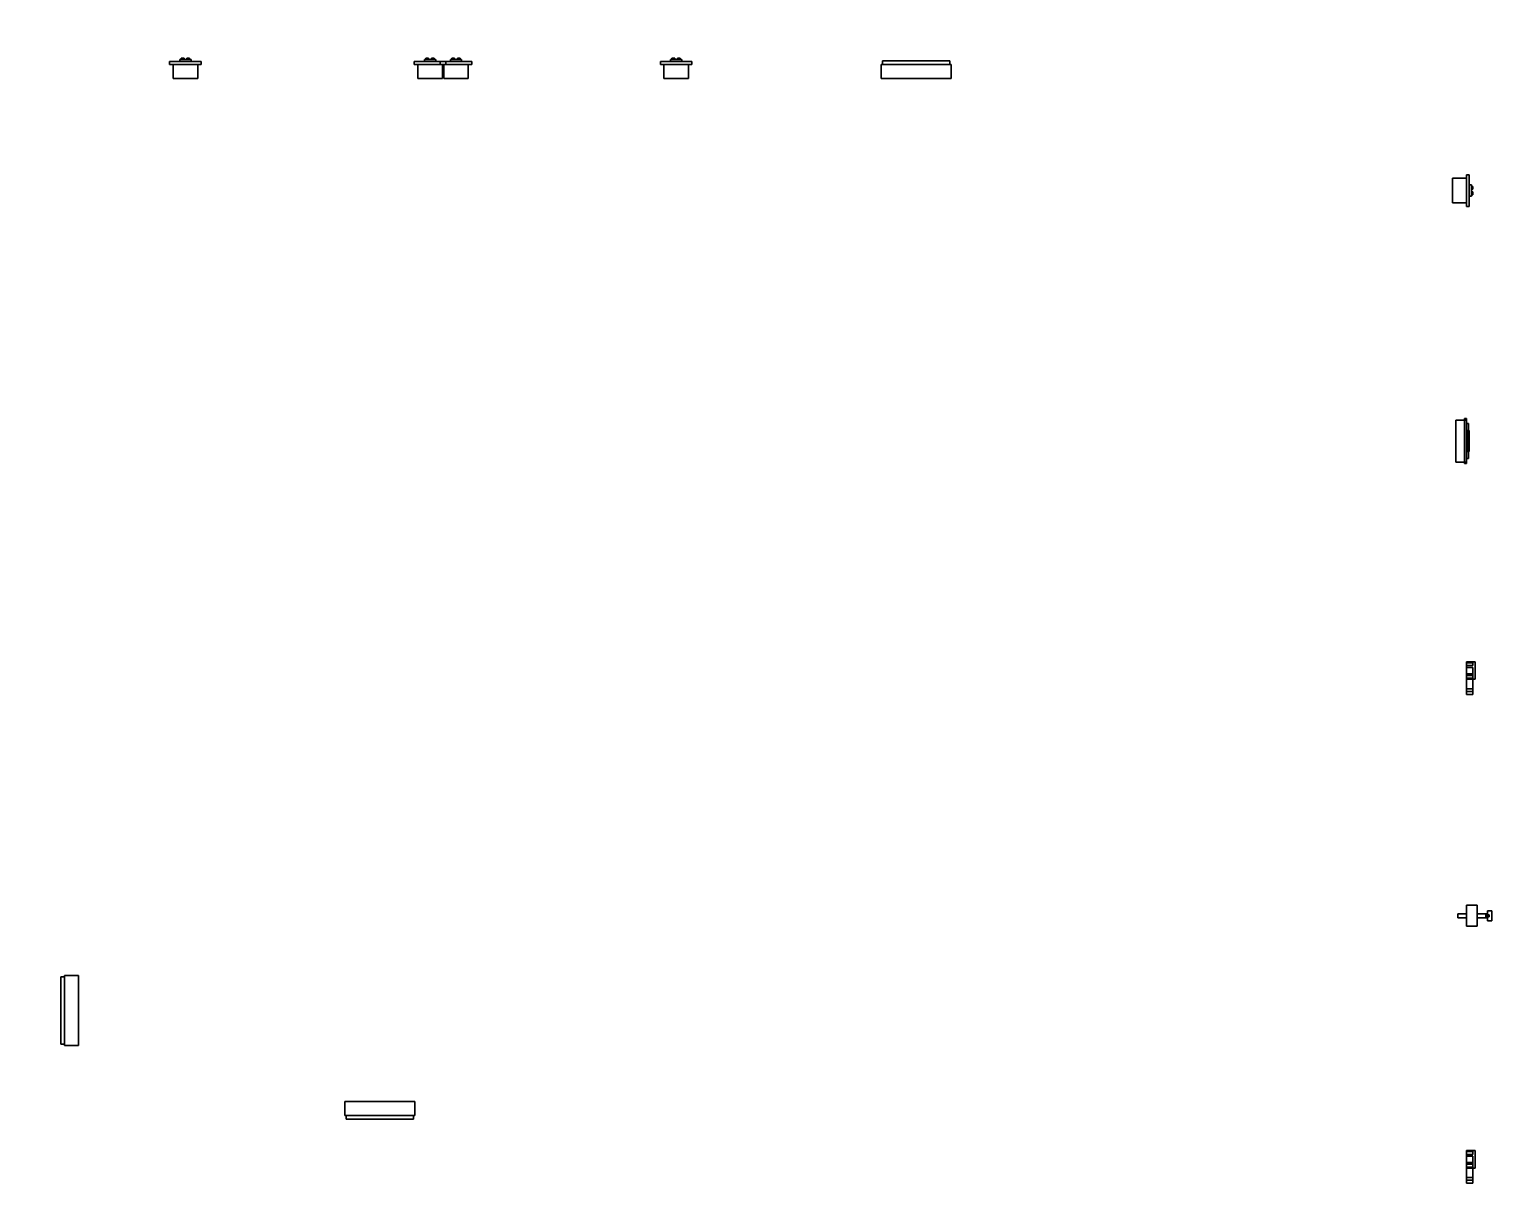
# Model space of a CAD drawing. Header units: millimetres. Extents: x -100 to 4100, y -3200 to 100.
import ezdxf

# ---------------------------------------------------------------- set-up
doc = ezdxf.new("R2010")
doc.units = ezdxf.units.MM
doc.header["$LTSCALE"] = 10
doc.layers.get('0').update_dxf_attribs({"linetype": 'CONTINUOUS', "lineweight": 25})
for name, color, linetype, lineweight in [('SOL-CHALON-SYM', 151, 'CONTINUOUS', 25), ('SOL-CHASHMAL-SYM', 6, 'CONTINUOUS', 25), ('SOL-DELET-SYM', 5, 'CONTINUOUS', 25), ('SOL-GAZ-SYM', 2, 'CONTINUOUS', 25), ('SOL-KIROT-SYM', 7, 'CONTINUOUS', 50), ('SOL-MAYIM-SYM', 4, 'CONTINUOUS', 25), ('SOL-MIVNE-SYM', 9, 'CONTINUOUS', 35), ('SOL-NIKUZ-SYM', 140, 'CONTINUOUS', 25), ('SOL-RITZPA-SYM', 251, 'CONTINUOUS', 13), ('SOL-TEURA-SYM', 30, 'CONTINUOUS', 25)]:
    doc.layers.add(name, color=color, linetype=linetype, lineweight=lineweight)

# ---------------------------------------------------------------- blocks, each defined once
blk = doc.blocks.new('SOCKET')
for points in [[(-45, 0, -8), (45, 0, -8), (45, 8, -8), (-45, 8, -8)], [(-45, 0, 78), (45, 0, 78), (45, 8, 78), (-45, 8, 78)], [(-45, 8, -8), (45, 8, -8), (45, 8, 78), (-45, 8, 78)], [(-45, 0, -8), (-45, 8, -8), (-45, 8, 78), (-45, 0, 78)], [(-45, 0, -8), (45, 0, -8), (45, 0, 78), (-45, 0, 78)], [(-35, -40), (35, -40), (35, 0), (-35, 0)], [(-35, -40, 70), (35, -40, 70), (35, 0, 70), (-35, 0, 70)], [(-35, 0), (35, 0), (35, 0, 70), (-35, 0, 70)], [(-35, -40), (-35, 0), (-35, 0, 70), (-35, -40, 70)], [(-16, 8, 20), (16, 8, 20), (16, 14, 20), (-16, 14, 20)], [(-16, 8, 50), (16, 8, 50), (16, 14, 50), (-16, 14, 50)], [(-16, 14, 20), (16, 14, 20), (16, 14, 50), (-16, 14, 50)], [(-16, 8, 20), (-16, 14, 20), (-16, 14, 50), (-16, 8, 50)], [(-16, 8, 20), (16, 8, 20), (16, 8, 50), (-16, 8, 50)], [(-12, 14, 30), (-4, 14, 30), (-4, 18, 30), (-12, 18, 30)], [(-12, 14, 44), (-4, 14, 44), (-4, 18, 44), (-12, 18, 44)], [(-12, 18, 30), (-4, 18, 30), (-4, 18, 44), (-12, 18, 44)], [(-12, 14, 30), (-12, 18, 30), (-12, 18, 44), (-12, 14, 44)], [(-12, 14, 30), (-4, 14, 30), (-4, 14, 44), (-12, 14, 44)], [(-4, 14, 30), (-4, 18, 30), (-4, 18, 44), (-4, 14, 44)], [(4, 14, 30), (12, 14, 30), (12, 18, 30), (4, 18, 30)], [(4, 14, 44), (12, 14, 44), (12, 18, 44), (4, 18, 44)], [(4, 18, 30), (12, 18, 30), (12, 18, 44), (4, 18, 44)], [(4, 14, 30), (4, 18, 30), (4, 18, 44), (4, 14, 44)], [(4, 14, 30), (12, 14, 30), (12, 14, 44), (4, 14, 44)], [(12, 14, 30), (12, 18, 30), (12, 18, 44), (12, 14, 44)], [(16, 8, 20), (16, 14, 20), (16, 14, 50), (16, 8, 50)], [(35, -40), (35, 0), (35, 0, 70), (35, -40, 70)], [(45, 0, -8), (45, 8, -8), (45, 8, 78), (45, 0, 78)], [(-35, -40), (35, -40), (35, -40, 70), (-35, -40, 70)]]:
    blk.add_3dface(points)
blk = doc.blocks.new('DUPLEXSWITCH')
for points in [[(-82, 0, -8), (8, 0, -8), (8, 8, -8), (-82, 8, -8)], [(-82, 0, 78), (8, 0, 78), (8, 8, 78), (-82, 8, 78)], [(-82, 8, -8), (8, 8, -8), (8, 8, 78), (-82, 8, 78)], [(-82, 0, -8), (-82, 8, -8), (-82, 8, 78), (-82, 0, 78)], [(-82, 0, -8), (8, 0, -8), (8, 0, 78), (-82, 0, 78)], [(-72, -40), (-2, -40), (-2, 0), (-72, 0)], [(-72, -40, 70), (-2, -40, 70), (-2, 0, 70), (-72, 0, 70)], [(-72, 0), (-2, 0), (-2, 0, 70), (-72, 0, 70)], [(-72, -40), (-72, 0), (-72, 0, 70), (-72, -40, 70)], [(-53, 8, 20), (-21, 8, 20), (-21, 14, 20), (-53, 14, 20)], [(-53, 8, 50), (-21, 8, 50), (-21, 14, 50), (-53, 14, 50)], [(-53, 14, 20), (-21, 14, 20), (-21, 14, 50), (-53, 14, 50)], [(-53, 8, 20), (-53, 14, 20), (-53, 14, 50), (-53, 8, 50)], [(-53, 8, 20), (-21, 8, 20), (-21, 8, 50), (-53, 8, 50)], [(-49, 14, 30), (-41, 14, 30), (-41, 18, 30), (-49, 18, 30)], [(-49, 14, 44), (-41, 14, 44), (-41, 18, 44), (-49, 18, 44)], [(-49, 18, 30), (-41, 18, 30), (-41, 18, 44), (-49, 18, 44)], [(-49, 14, 30), (-49, 18, 30), (-49, 18, 44), (-49, 14, 44)], [(-49, 14, 30), (-41, 14, 30), (-41, 14, 44), (-49, 14, 44)], [(-41, 14, 30), (-41, 18, 30), (-41, 18, 44), (-41, 14, 44)], [(-33, 14, 30), (-25, 14, 30), (-25, 18, 30), (-33, 18, 30)], [(-33, 14, 44), (-25, 14, 44), (-25, 18, 44), (-33, 18, 44)], [(-33, 18, 30), (-25, 18, 30), (-25, 18, 44), (-33, 18, 44)], [(-33, 14, 30), (-33, 18, 30), (-33, 18, 44), (-33, 14, 44)], [(-33, 14, 30), (-25, 14, 30), (-25, 14, 44), (-33, 14, 44)], [(-25, 14, 30), (-25, 18, 30), (-25, 18, 44), (-25, 14, 44)], [(-21, 8, 20), (-21, 14, 20), (-21, 14, 50), (-21, 8, 50)], [(-8, 0, -8), (82, 0, -8), (82, 8, -8), (-8, 8, -8)], [(-8, 0, 78), (82, 0, 78), (82, 8, 78), (-8, 8, 78)], [(-8, 8, -8), (82, 8, -8), (82, 8, 78), (-8, 8, 78)], [(-8, 0, -8), (-8, 8, -8), (-8, 8, 78), (-8, 0, 78)], [(-8, 0, -8), (82, 0, -8), (82, 0, 78), (-8, 0, 78)], [(-2, -40), (-2, 0), (-2, 0, 70), (-2, -40, 70)], [(2, -40), (72, -40), (72, 0), (2, 0)], [(2, -40, 70), (72, -40, 70), (72, 0, 70), (2, 0, 70)], [(2, 0), (72, 0), (72, 0, 70), (2, 0, 70)], [(2, -40), (2, 0), (2, 0, 70), (2, -40, 70)], [(8, 0, -8), (8, 8, -8), (8, 8, 78), (8, 0, 78)], [(21, 8, 20), (53, 8, 20), (53, 14, 20), (21, 14, 20)], [(21, 8, 50), (53, 8, 50), (53, 14, 50), (21, 14, 50)], [(21, 14, 20), (53, 14, 20), (53, 14, 50), (21, 14, 50)], [(21, 8, 20), (21, 14, 20), (21, 14, 50), (21, 8, 50)], [(21, 8, 20), (53, 8, 20), (53, 8, 50), (21, 8, 50)], [(25, 14, 30), (33, 14, 30), (33, 18, 30), (25, 18, 30)], [(25, 14, 44), (33, 14, 44), (33, 18, 44), (25, 18, 44)], [(25, 18, 30), (33, 18, 30), (33, 18, 44), (25, 18, 44)], [(25, 14, 30), (25, 18, 30), (25, 18, 44), (25, 14, 44)], [(25, 14, 30), (33, 14, 30), (33, 14, 44), (25, 14, 44)], [(33, 14, 30), (33, 18, 30), (33, 18, 44), (33, 14, 44)], [(41, 14, 30), (49, 14, 30), (49, 18, 30), (41, 18, 30)], [(41, 14, 44), (49, 14, 44), (49, 18, 44), (41, 18, 44)], [(41, 18, 30), (49, 18, 30), (49, 18, 44), (41, 18, 44)], [(41, 14, 30), (41, 18, 30), (41, 18, 44), (41, 14, 44)], [(41, 14, 30), (49, 14, 30), (49, 14, 44), (41, 14, 44)], [(49, 14, 30), (49, 18, 30), (49, 18, 44), (49, 14, 44)], [(53, 8, 20), (53, 14, 20), (53, 14, 50), (53, 8, 50)], [(72, -40), (72, 0), (72, 0, 70), (72, -40, 70)], [(82, 0, -8), (82, 8, -8), (82, 8, 78), (82, 0, 78)], [(-72, -40), (-2, -40), (-2, -40, 70), (-72, -40, 70)], [(2, -40), (72, -40), (72, -40, 70), (2, -40, 70)]]:
    blk.add_3dface(points)
blk = doc.blocks.new('CONTROLBOX')
for points in [[(-100, -40, -150), (100, -40, -150), (100, 0, -150), (-100, 0, -150)], [(-100, -40, 150), (100, -40, 150), (100, 0, 150), (-100, 0, 150)], [(-100, 0, -150), (100, 0, -150), (100, 0, 150), (-100, 0, 150)], [(-100, -40, -150), (-100, 0, -150), (-100, 0, 150), (-100, -40, 150)], [(-96, 0, -146), (96, 0, -146), (96, 10, -146), (-96, 10, -146)], [(-96, 0, 146), (96, 0, 146), (96, 10, 146), (-96, 10, 146)], [(-96, 10, -146), (96, 10, -146), (96, 10, 146), (-96, 10, 146)], [(-96, 0, -146), (-96, 10, -146), (-96, 10, 146), (-96, 0, 146)], [(-96, 0, -146), (96, 0, -146), (96, 0, 146), (-96, 0, 146)], [(96, 0, -146), (96, 10, -146), (96, 10, 146), (96, 0, 146)], [(100, -40, -150), (100, 0, -150), (100, 0, 150), (100, -40, 150)], [(-100, -40, -150), (100, -40, -150), (100, -40, 150), (-100, -40, 150)]]:
    blk.add_3dface(points)
blk = doc.blocks.new('LIGHTING')
for points in [[(-64, -6, -64), (64, -6, -64), (64, 0, -64), (-64, 0, -64)], [(-64, -6, 64), (64, -6, 64), (64, 0, 64), (-64, 0, 64)], [(-64, 0, -64), (64, 0, -64), (64, 0, 64), (-64, 0, 64)], [(-64, -6, -64), (-64, 0, -64), (-64, 0, 64), (-64, -6, 64)], [(-60, -30, -60), (60, -30, -60), (60, 0, -60), (-60, 0, -60)], [(-60, -30, 60), (60, -30, 60), (60, 0, 60), (-60, 0, 60)], [(-60, 0, -60), (60, 0, -60), (60, 0, 60), (-60, 0, 60)], [(-60, -30, -60), (-60, 0, -60), (-60, 0, 60), (-60, -30, 60)], [(-50, 0, -50), (50, 0, -50), (50, 6, -50), (-50, 6, -50)], [(-50, 0, 50), (50, 0, 50), (50, 6, 50), (-50, 6, 50)], [(-50, 6, -50), (50, 6, -50), (50, 6, 50), (-50, 6, 50)], [(-50, 0, -50), (-50, 6, -50), (-50, 6, 50), (-50, 0, 50)], [(-50, 0, -50), (50, 0, -50), (50, 0, 50), (-50, 0, 50)], [(-30, 2, -30), (30, 2, -30), (30, 8, -30), (-30, 8, -30)], [(-30, 2, 30), (30, 2, 30), (30, 8, 30), (-30, 8, 30)], [(-30, 8, -30), (30, 8, -30), (30, 8, 30), (-30, 8, 30)], [(-30, 2, -30), (-30, 8, -30), (-30, 8, 30), (-30, 2, 30)], [(-30, 2, -30), (30, 2, -30), (30, 2, 30), (-30, 2, 30)], [(30, 2, -30), (30, 8, -30), (30, 8, 30), (30, 2, 30)], [(50, 0, -50), (50, 6, -50), (50, 6, 50), (50, 0, 50)], [(60, -30, -60), (60, 0, -60), (60, 0, 60), (60, -30, 60)], [(64, -6, -64), (64, 0, -64), (64, 0, 64), (64, -6, 64)], [(-64, -6, -64), (64, -6, -64), (64, -6, 64), (-64, -6, 64)], [(-60, -30, -60), (60, -30, -60), (60, -30, 60), (-60, -30, 60)]]:
    blk.add_3dface(points)
blk = doc.blocks.new('FAUCET')
for points in [[(-25, 0), (25, 0), (25, 25), (-25, 25)], [(-25, 0, 30), (25, 0, 30), (25, 25, 30), (-25, 25, 30)], [(-25, 25), (25, 25), (25, 25, 30), (-25, 25, 30)], [(-25, 0), (-25, 25), (-25, 25, 30), (-25, 0, 30)], [(-25, 0), (25, 0), (25, 0, 30), (-25, 0, 30)], [(-22, 0, 90), (-14, 0, 90), (-14, 18, 90), (-22, 18, 90)], [(-22, 0, 120), (-14, 0, 120), (-14, 18, 120), (-22, 18, 120)], [(-22, 18, 90), (-14, 18, 90), (-14, 18, 120), (-22, 18, 120)], [(-22, 0, 90), (-22, 18, 90), (-22, 18, 120), (-22, 0, 120)], [(-22, 0, 90), (-14, 0, 90), (-14, 0, 120), (-22, 0, 120)], [(-14, 0, 90), (-14, 18, 90), (-14, 18, 120), (-14, 0, 120)], [(-9, 0, 30), (9, 0, 30), (9, 18, 30), (-9, 18, 30)], [(-9, 0, 150), (9, 0, 150), (9, 18, 150), (-9, 18, 150)], [(-9, 18, 30), (9, 18, 30), (9, 18, 150), (-9, 18, 150)], [(-9, 0, 30), (-9, 18, 30), (-9, 18, 150), (-9, 0, 150)], [(-9, 0, 132), (60, 0, 132), (60, 18, 132), (-9, 18, 132)], [(-9, 0, 150), (60, 0, 150), (60, 18, 150), (-9, 18, 150)], [(-9, 18, 132), (60, 18, 132), (60, 18, 150), (-9, 18, 150)], [(-9, 0, 132), (-9, 18, 132), (-9, 18, 150), (-9, 0, 150)], [(-9, 0, 30), (9, 0, 30), (9, 0, 150), (-9, 0, 150)], [(-9, 0, 132), (60, 0, 132), (60, 0, 150), (-9, 0, 150)], [(9, 0, 30), (9, 18, 30), (9, 18, 150), (9, 0, 150)], [(14, 0, 90), (22, 0, 90), (22, 18, 90), (14, 18, 90)], [(14, 0, 120), (22, 0, 120), (22, 18, 120), (14, 18, 120)], [(14, 18, 90), (22, 18, 90), (22, 18, 120), (14, 18, 120)], [(14, 0, 90), (14, 18, 90), (14, 18, 120), (14, 0, 120)], [(14, 0, 90), (22, 0, 90), (22, 0, 120), (14, 0, 120)], [(22, 0, 90), (22, 18, 90), (22, 18, 120), (22, 0, 120)], [(25, 0), (25, 25), (25, 25, 30), (25, 0, 30)], [(52, 0, 120), (68, 0, 120), (68, 18, 120), (52, 18, 120)], [(52, 0, 150), (68, 0, 150), (68, 18, 150), (52, 18, 150)], [(52, 18, 120), (68, 18, 120), (68, 18, 150), (52, 18, 150)], [(52, 0, 120), (52, 18, 120), (52, 18, 150), (52, 0, 150)], [(52, 0, 110), (68, 0, 110), (68, 18, 110), (52, 18, 110)], [(52, 0, 122), (68, 0, 122), (68, 18, 122), (52, 18, 122)], [(52, 18, 110), (68, 18, 110), (68, 18, 122), (52, 18, 122)], [(52, 0, 110), (52, 18, 110), (52, 18, 122), (52, 0, 122)], [(52, 0, 120), (68, 0, 120), (68, 0, 150), (52, 0, 150)], [(52, 0, 110), (68, 0, 110), (68, 0, 122), (52, 0, 122)], [(60, 0, 132), (60, 18, 132), (60, 18, 150), (60, 0, 150)], [(68, 0, 120), (68, 18, 120), (68, 18, 150), (68, 0, 150)], [(68, 0, 110), (68, 18, 110), (68, 18, 122), (68, 0, 122)]]:
    blk.add_3dface(points)
blk = doc.blocks.new('GAS')
for points in [[(-14, 60, 22), (14, 60, 22), (14, 72, 22), (-14, 72, 22)], [(-14, 60, 38), (14, 60, 38), (14, 72, 38), (-14, 72, 38)], [(-14, 72, 22), (14, 72, 22), (14, 72, 38), (-14, 72, 38)], [(-14, 60, 22), (-14, 72, 22), (-14, 72, 38), (-14, 60, 38)], [(-14, 60, 22), (14, 60, 22), (14, 60, 38), (-14, 60, 38)], [(-6, 30, 22), (6, 30, 22), (6, 60, 22), (-6, 60, 22)], [(-6, 30, 38), (6, 30, 38), (6, 60, 38), (-6, 60, 38)], [(-6, 60, 22), (6, 60, 22), (6, 60, 38), (-6, 60, 38)], [(-6, 30, 22), (-6, 60, 22), (-6, 60, 38), (-6, 30, 38)], [(-3, 55, 15), (3, 55, 15), (3, 65, 15), (-3, 65, 15)], [(-3, 55, 45), (3, 55, 45), (3, 65, 45), (-3, 65, 45)], [(-3, 65, 15), (3, 65, 15), (3, 65, 45), (-3, 65, 45)], [(-3, 55, 15), (-3, 65, 15), (-3, 65, 45), (-3, 55, 45)], [(-3, 55, 15), (3, 55, 15), (3, 55, 45), (-3, 55, 45)], [(3, 55, 15), (3, 65, 15), (3, 65, 45), (3, 55, 45)], [(6, 30, 22), (6, 60, 22), (6, 60, 38), (6, 30, 38)], [(14, 60, 22), (14, 72, 22), (14, 72, 38), (14, 60, 38)], [(-30, 0), (30, 0), (30, 30), (-30, 30)], [(-30, 0, 60), (30, 0, 60), (30, 30, 60), (-30, 30, 60)], [(-30, 30), (30, 30), (30, 30, 60), (-30, 30, 60)], [(-30, 0), (-30, 30), (-30, 30, 60), (-30, 0, 60)], [(-30, 0), (30, 0), (30, 0, 60), (-30, 0, 60)], [(-6, 30, 22), (6, 30, 22), (6, 30, 38), (-6, 30, 38)], [(-6, -25, 22), (6, -25, 22), (6, 0, 22), (-6, 0, 22)], [(-6, -25, 38), (6, -25, 38), (6, 0, 38), (-6, 0, 38)], [(-6, 0, 22), (6, 0, 22), (6, 0, 38), (-6, 0, 38)], [(-6, -25, 22), (-6, 0, 22), (-6, 0, 38), (-6, -25, 38)], [(6, -25, 22), (6, 0, 22), (6, 0, 38), (6, -25, 38)], [(30, 0), (30, 30), (30, 30, 60), (30, 0, 60)], [(-6, -25, 22), (6, -25, 22), (6, -25, 38), (-6, -25, 38)]]:
    blk.add_3dface(points)

msp = doc.modelspace()

# ---------------------------------------------------------------- linework, layer by layer
at = {"layer": 'SOL-CHALON-SYM', "invisible_edges": 15}
for points in [[(2550, -2950, 300), (2500, -2950, 300), (2500, -3050, 300), (2550, -3050, 300)], [(2550, -2950, 1500), (2500, -2950, 1500), (2500, -3050, 1500), (2550, -3050, 1500)], [(2550, -2950, 300), (2500, -2950, 300), (2500, -2950, 1500), (2550, -2950, 1500)], [(2500, -2950, 300), (2500, -3050, 300), (2500, -3050, 1500), (2500, -2950, 1500)], [(3500, -2950, 1450), (2500, -2950, 1450), (2500, -3050, 1450), (3500, -3050, 1450)], [(3500, -2950, 1500), (2500, -2950, 1500), (2500, -3050, 1500), (3500, -3050, 1500)], [(3500, -2950, 1450), (2500, -2950, 1450), (2500, -2950, 1500), (3500, -2950, 1500)], [(2500, -2950, 1450), (2500, -3050, 1450), (2500, -3050, 1500), (2500, -2950, 1500)], [(3500, -2950, 300), (2500, -2950, 300), (2500, -3050, 300), (3500, -3050, 300)], [(3500, -2950, 350), (2500, -2950, 350), (2500, -3050, 350), (3500, -3050, 350)], [(3500, -2950, 300), (2500, -2950, 300), (2500, -2950, 350), (3500, -2950, 350)], [(2500, -2950, 300), (2500, -3050, 300), (2500, -3050, 350), (2500, -2950, 350)], [(2550, -3050, 300), (2550, -2950, 300), (2550, -2950, 1500), (2550, -3050, 1500)], [(3500, -2950, 300), (3450, -2950, 300), (3450, -3050, 300), (3500, -3050, 300)], [(3500, -2950, 1500), (3450, -2950, 1500), (3450, -3050, 1500), (3500, -3050, 1500)], [(3500, -2950, 300), (3450, -2950, 300), (3450, -2950, 1500), (3500, -2950, 1500)], [(3450, -2950, 300), (3450, -3050, 300), (3450, -3050, 1500), (3450, -2950, 1500)], [(3500, -3050, 300), (3500, -2950, 300), (3500, -2950, 1500), (3500, -3050, 1500)], [(3500, -3050, 1450), (3500, -2950, 1450), (3500, -2950, 1500), (3500, -3050, 1500)], [(3500, -3050, 300), (3500, -2950, 300), (3500, -2950, 350), (3500, -3050, 350)], [(3450, -2986, 350), (2550, -2986, 350), (2550, -3014, 350), (3450, -3014, 350)], [(3450, -2986, 1450), (2550, -2986, 1450), (2550, -3014, 1450), (3450, -3014, 1450)], [(3450, -2986, 350), (2550, -2986, 350), (2550, -2986, 1450), (3450, -2986, 1450)], [(2550, -2986, 350), (2550, -3014, 350), (2550, -3014, 1450), (2550, -2986, 1450)], [(2550, -3014, 350), (3450, -3014, 350), (3450, -3014, 1450), (2550, -3014, 1450)], [(3450, -3014, 350), (3450, -2986, 350), (3450, -2986, 1450), (3450, -3014, 1450)], [(2500, -3050, 300), (2550, -3050, 300), (2550, -3050, 1500), (2500, -3050, 1500)], [(2500, -3050, 1450), (3500, -3050, 1450), (3500, -3050, 1500), (2500, -3050, 1500)], [(2500, -3050, 300), (3500, -3050, 300), (3500, -3050, 350), (2500, -3050, 350)], [(3450, -3050, 300), (3500, -3050, 300), (3500, -3050, 1500), (3450, -3050, 1500)]]:
    msp.add_3dface(points, dxfattribs=at)
at = {"layer": 'SOL-CHASHMAL-SYM', "invisible_edges": 15}
for points in [[(300, -60, 110), (390, -60, 110), (390, -50, 110), (300, -50, 110)], [(300, -60, 200), (390, -60, 200), (390, -50, 200), (300, -50, 200)], [(390, -50, 110), (300, -50, 110), (300, -50, 200), (390, -50, 200)], [(300, -50, 110), (300, -60, 110), (300, -60, 200), (300, -50, 200)], [(300, -60, 110), (390, -60, 110), (390, -60, 200), (300, -60, 200)], [(390, -60, 110), (390, -50, 110), (390, -50, 200), (390, -60, 200)], [(1000, -60, 110), (1160, -60, 110), (1160, -50, 110), (1000, -50, 110)], [(1000, -60, 200), (1160, -60, 200), (1160, -50, 200), (1000, -50, 200)], [(1160, -50, 110), (1000, -50, 110), (1000, -50, 200), (1160, -50, 200)], [(1000, -50, 110), (1000, -60, 110), (1000, -60, 200), (1000, -50, 200)], [(1000, -60, 110), (1160, -60, 110), (1160, -60, 200), (1000, -60, 200)], [(1160, -60, 110), (1160, -50, 110), (1160, -50, 200), (1160, -60, 200)], [(1700, -60, 130), (1790, -60, 130), (1790, -50, 130), (1700, -50, 130)], [(1700, -60, 220), (1790, -60, 220), (1790, -50, 220), (1700, -50, 220)], [(1790, -50, 130), (1700, -50, 130), (1700, -50, 220), (1790, -50, 220)], [(1700, -50, 130), (1700, -60, 130), (1700, -60, 220), (1700, -50, 220)], [(1700, -60, 130), (1790, -60, 130), (1790, -60, 220), (1700, -60, 220)], [(1790, -60, 130), (1790, -50, 130), (1790, -50, 220), (1790, -60, 220)], [(2400, -60, 150), (2460, -60, 150), (2460, -50, 150), (2400, -50, 150)], [(2400, -60, 210), (2460, -60, 210), (2460, -50, 210), (2400, -50, 210)], [(2460, -50, 150), (2400, -50, 150), (2400, -50, 210), (2460, -50, 210)], [(2400, -50, 150), (2400, -60, 150), (2400, -60, 210), (2400, -50, 210)], [(2400, -60, 150), (2460, -60, 150), (2460, -60, 210), (2400, -60, 210)], [(2460, -60, 150), (2460, -50, 150), (2460, -50, 210), (2460, -60, 210)], [(3100, -60, 90), (3160, -60, 90), (3160, -50, 90), (3100, -50, 90)], [(3100, -60, 150), (3160, -60, 150), (3160, -50, 150), (3100, -50, 150)], [(3160, -50, 90), (3100, -50, 90), (3100, -50, 150), (3160, -50, 150)], [(3100, -50, 90), (3100, -60, 90), (3100, -60, 150), (3100, -50, 150)], [(3100, -60, 90), (3160, -60, 90), (3160, -60, 150), (3100, -60, 150)], [(3160, -60, 90), (3160, -50, 90), (3160, -50, 150), (3160, -60, 150)], [(3940, -300, 180), (3940, -420, 180), (3950, -420, 180), (3950, -300, 180)], [(3940, -300, 300), (3940, -420, 300), (3950, -420, 300), (3950, -300, 300)], [(3940, -300, 180), (3940, -420, 180), (3940, -420, 300), (3940, -300, 300)], [(3950, -300, 180), (3940, -300, 180), (3940, -300, 300), (3950, -300, 300)], [(3950, -420, 180), (3950, -300, 180), (3950, -300, 300), (3950, -420, 300)], [(3940, -420, 180), (3950, -420, 180), (3950, -420, 300), (3940, -420, 300)]]:
    msp.add_3dface(points, dxfattribs=at)
at = {"layer": 'SOL-DELET-SYM', "invisible_edges": 15}
for points in [[(1190, -2950), (1150, -2950), (1150, -3050), (1190, -3050)], [(1190, -2950, 2100), (1150, -2950, 2100), (1150, -3050, 2100), (1190, -3050, 2100)], [(1190, -2950), (1150, -2950), (1150, -2950, 2100), (1190, -2950, 2100)], [(1150, -2950), (1150, -3050), (1150, -3050, 2100), (1150, -2950, 2100)], [(2050, -2950, 2060), (1150, -2950, 2060), (1150, -3050, 2060), (2050, -3050, 2060)], [(2050, -2950, 2100), (1150, -2950, 2100), (1150, -3050, 2100), (2050, -3050, 2100)], [(2050, -2950, 2060), (1150, -2950, 2060), (1150, -2950, 2100), (2050, -2950, 2100)], [(1150, -2950, 2060), (1150, -3050, 2060), (1150, -3050, 2100), (1150, -2950, 2100)], [(2050, -2950), (1150, -2950), (1150, -3050), (2050, -3050)], [(2050, -2950, 30), (1150, -2950, 30), (1150, -3050, 30), (2050, -3050, 30)], [(2050, -2950), (1150, -2950), (1150, -2950, 30), (2050, -2950, 30)], [(1150, -2950), (1150, -3050), (1150, -3050, 30), (1150, -2950, 30)], [(1190, -3050), (1190, -2950), (1190, -2950, 2100), (1190, -3050, 2100)], [(1890, -2950), (1850, -2950), (1850, -3050), (1890, -3050)], [(1890, -2950, 2050), (1850, -2950, 2050), (1850, -3050, 2050), (1890, -3050, 2050)], [(1890, -2950), (1850, -2950), (1850, -2950, 2050), (1890, -2950, 2050)], [(1850, -2950), (1850, -3050), (1850, -3050, 2050), (1850, -2950, 2050)], [(2750, -2950, 2010), (1850, -2950, 2010), (1850, -3050, 2010), (2750, -3050, 2010)], [(2750, -2950, 2050), (1850, -2950, 2050), (1850, -3050, 2050), (2750, -3050, 2050)], [(2750, -2950, 2010), (1850, -2950, 2010), (1850, -2950, 2050), (2750, -2950, 2050)], [(1850, -2950, 2010), (1850, -3050, 2010), (1850, -3050, 2050), (1850, -2950, 2050)], [(2750, -2950), (1850, -2950), (1850, -3050), (2750, -3050)], [(2750, -2950, 30), (1850, -2950, 30), (1850, -3050, 30), (2750, -3050, 30)], [(2750, -2950), (1850, -2950), (1850, -2950, 30), (2750, -2950, 30)], [(1850, -2950), (1850, -3050), (1850, -3050, 30), (1850, -2950, 30)], [(1890, -3050), (1890, -2950), (1890, -2950, 2050), (1890, -3050, 2050)], [(2050, -2950), (2010, -2950), (2010, -3050), (2050, -3050)], [(2050, -2950, 2100), (2010, -2950, 2100), (2010, -3050, 2100), (2050, -3050, 2100)], [(2050, -2950), (2010, -2950), (2010, -2950, 2100), (2050, -2950, 2100)], [(2010, -2950), (2010, -3050), (2010, -3050, 2100), (2010, -2950, 2100)], [(2050, -3050), (2050, -2950), (2050, -2950, 2100), (2050, -3050, 2100)], [(2050, -3050, 2060), (2050, -2950, 2060), (2050, -2950, 2100), (2050, -3050, 2100)], [(2050, -3050), (2050, -2950), (2050, -2950, 30), (2050, -3050, 30)], [(2750, -2950), (2710, -2950), (2710, -3050), (2750, -3050)], [(2750, -2950, 2050), (2710, -2950, 2050), (2710, -3050, 2050), (2750, -3050, 2050)], [(2750, -2950), (2710, -2950), (2710, -2950, 2050), (2750, -2950, 2050)], [(2710, -2950), (2710, -3050), (2710, -3050, 2050), (2710, -2950, 2050)], [(2750, -3050), (2750, -2950), (2750, -2950, 2050), (2750, -3050, 2050)], [(2750, -3050, 2010), (2750, -2950, 2010), (2750, -2950, 2050), (2750, -3050, 2050)], [(2750, -3050), (2750, -2950), (2750, -2950, 30), (2750, -3050, 30)], [(1150, -3050), (1190, -3050), (1190, -3050, 2100), (1150, -3050, 2100)], [(1150, -3050, 2060), (2050, -3050, 2060), (2050, -3050, 2100), (1150, -3050, 2100)], [(1150, -3050), (2050, -3050), (2050, -3050, 30), (1150, -3050, 30)], [(1850, -3050), (1890, -3050), (1890, -3050, 2050), (1850, -3050, 2050)], [(1850, -3050, 2010), (2750, -3050, 2010), (2750, -3050, 2050), (1850, -3050, 2050)], [(1850, -3050), (2750, -3050), (2750, -3050, 30), (1850, -3050, 30)], [(2010, -3050), (2050, -3050), (2050, -3050, 2100), (2010, -3050, 2100)], [(2710, -3050), (2750, -3050), (2750, -3050, 2050), (2710, -3050, 2050)]]:
    msp.add_3dface(points, dxfattribs=at)
at = {"layer": 'SOL-GAZ-SYM', "invisible_edges": 15}
for points in [[(3920, -2400, 60), (3920, -2460, 60), (3950, -2460, 60), (3950, -2400, 60)], [(3920, -2400, 120), (3920, -2460, 120), (3950, -2460, 120), (3950, -2400, 120)], [(3920, -2400, 60), (3920, -2460, 60), (3920, -2460, 120), (3920, -2400, 120)], [(3950, -2400, 60), (3920, -2400, 60), (3920, -2400, 120), (3950, -2400, 120)], [(3950, -2460, 60), (3950, -2400, 60), (3950, -2400, 120), (3950, -2460, 120)], [(3920, -2460, 60), (3950, -2460, 60), (3950, -2460, 120), (3920, -2460, 120)]]:
    msp.add_3dface(points, dxfattribs=at)
at = {"layer": 'SOL-KIROT-SYM', "invisible_edges": 15}
for points in [[(-100, 0), (4100, 0), (4100, 100), (-100, 100)], [(-100, 0, 2600), (4100, 0, 2600), (4100, 100, 2600), (-100, 100, 2600)], [(-100, 100), (4100, 100), (4100, 100, 2600), (-100, 100, 2600)], [(-100, 0), (-100, 100), (-100, 100, 2600), (-100, 0, 2600)], [(0, -3100), (0, 100), (-100, 100), (-100, -3100)], [(0, -3100, 2600), (0, 100, 2600), (-100, 100, 2600), (-100, -3100, 2600)], [(-100, -3100), (-100, 100), (-100, 100, 2600), (-100, -3100, 2600)], [(0, 100), (-100, 100), (-100, 100, 2600), (0, 100, 2600)], [(0, -3100), (0, 100), (0, 100, 2600), (0, -3100, 2600)], [(4000, 100), (4000, -3100), (4100, -3100), (4100, 100)], [(4000, 100, 2600), (4000, -3100, 2600), (4100, -3100, 2600), (4100, 100, 2600)], [(4000, 100), (4000, -3100), (4000, -3100, 2600), (4000, 100, 2600)], [(4000, 100), (4100, 100), (4100, 100, 2600), (4000, 100, 2600)], [(4100, 0), (4100, 100), (4100, 100, 2600), (4100, 0, 2600)], [(4100, 100), (4100, -3100), (4100, -3100, 2600), (4100, 100, 2600)], [(-100, 0), (4100, 0), (4100, 0, 2600), (-100, 0, 2600)], [(1150, -3000), (-100, -3000), (-100, -3100), (1150, -3100)], [(1150, -3000, 2600), (-100, -3000, 2600), (-100, -3100, 2600), (1150, -3100, 2600)], [(1150, -3000), (-100, -3000), (-100, -3000, 2600), (1150, -3000, 2600)], [(-100, -3000), (-100, -3100), (-100, -3100, 2600), (-100, -3000, 2600)], [(2050, -3000, 2100), (1150, -3000, 2100), (1150, -3100, 2100), (2050, -3100, 2100)], [(2050, -3000, 2600), (1150, -3000, 2600), (1150, -3100, 2600), (2050, -3100, 2600)], [(2050, -3000, 2100), (1150, -3000, 2100), (1150, -3000, 2600), (2050, -3000, 2600)], [(1150, -3000, 2100), (1150, -3100, 2100), (1150, -3100, 2600), (1150, -3000, 2600)], [(1150, -3000), (1150, -3100), (1150, -3100, 2600), (1150, -3000, 2600)], [(2750, -3000, 2050), (1850, -3000, 2050), (1850, -3100, 2050), (2750, -3100, 2050)], [(2750, -3000, 2600), (1850, -3000, 2600), (1850, -3100, 2600), (2750, -3100, 2600)], [(2750, -3000, 2050), (1850, -3000, 2050), (1850, -3000, 2600), (2750, -3000, 2600)], [(1850, -3000, 2050), (1850, -3100, 2050), (1850, -3100, 2600), (1850, -3000, 2600)], [(2050, -3000, 2100), (2050, -3100, 2100), (2050, -3100, 2600), (2050, -3000, 2600)], [(3500, -3000), (2500, -3000), (2500, -3100), (3500, -3100)], [(3500, -3000, 300), (2500, -3000, 300), (2500, -3100, 300), (3500, -3100, 300)], [(3500, -3000), (2500, -3000), (2500, -3000, 300), (3500, -3000, 300)], [(2500, -3000), (2500, -3100), (2500, -3100, 300), (2500, -3000, 300)], [(3500, -3000, 1500), (2500, -3000, 1500), (2500, -3100, 1500), (3500, -3100, 1500)], [(3500, -3000, 2600), (2500, -3000, 2600), (2500, -3100, 2600), (3500, -3100, 2600)], [(3500, -3000, 1500), (2500, -3000, 1500), (2500, -3000, 2600), (3500, -3000, 2600)], [(2500, -3000, 1500), (2500, -3100, 1500), (2500, -3100, 2600), (2500, -3000, 2600)], [(2750, -3000, 2050), (2750, -3100, 2050), (2750, -3100, 2600), (2750, -3000, 2600)], [(4100, -3000), (3500, -3000), (3500, -3100), (4100, -3100)], [(4100, -3000, 2600), (3500, -3000, 2600), (3500, -3100, 2600), (4100, -3100, 2600)], [(4100, -3000), (3500, -3000), (3500, -3000, 2600), (4100, -3000, 2600)], [(3500, -3000), (3500, -3100), (3500, -3100, 2600), (3500, -3000, 2600)], [(3500, -3000), (3500, -3100), (3500, -3100, 300), (3500, -3000, 300)], [(3500, -3000, 1500), (3500, -3100, 1500), (3500, -3100, 2600), (3500, -3000, 2600)], [(4100, -3000), (4100, -3100), (4100, -3100, 2600), (4100, -3000, 2600)], [(1150, -3100), (-100, -3100), (-100, -3100, 2600), (1150, -3100, 2600)], [(0, -3100), (-100, -3100), (-100, -3100, 2600), (0, -3100, 2600)], [(2050, -3100, 2100), (1150, -3100, 2100), (1150, -3100, 2600), (2050, -3100, 2600)], [(2750, -3100, 2050), (1850, -3100, 2050), (1850, -3100, 2600), (2750, -3100, 2600)], [(3500, -3100), (2500, -3100), (2500, -3100, 300), (3500, -3100, 300)], [(3500, -3100, 1500), (2500, -3100, 1500), (2500, -3100, 2600), (3500, -3100, 2600)], [(4100, -3100), (3500, -3100), (3500, -3100, 2600), (4100, -3100, 2600)], [(4000, -3100), (4100, -3100), (4100, -3100, 2600), (4000, -3100, 2600)]]:
    msp.add_3dface(points, dxfattribs=at)
at = {"layer": 'SOL-MAYIM-SYM', "invisible_edges": 15}
for points in [[(3920, -1700, 50), (3920, -1760, 50), (3950, -1760, 50), (3950, -1700, 50)], [(3920, -1700, 110), (3920, -1760, 110), (3950, -1760, 110), (3950, -1700, 110)], [(3920, -1700, 50), (3920, -1760, 50), (3920, -1760, 110), (3920, -1700, 110)], [(3950, -1700, 50), (3920, -1700, 50), (3920, -1700, 110), (3950, -1700, 110)], [(3950, -1760, 50), (3950, -1700, 50), (3950, -1700, 110), (3950, -1760, 110)], [(3920, -1760, 50), (3950, -1760, 50), (3950, -1760, 110), (3920, -1760, 110)], [(3920, -3100, 40), (3920, -3150, 40), (3950, -3150, 40), (3950, -3100, 40)], [(3920, -3100, 90), (3920, -3150, 90), (3950, -3150, 90), (3950, -3100, 90)], [(3920, -3100, 40), (3920, -3150, 40), (3920, -3150, 90), (3920, -3100, 90)], [(3950, -3100, 40), (3920, -3100, 40), (3920, -3100, 90), (3950, -3100, 90)], [(3950, -3150, 40), (3950, -3100, 40), (3950, -3100, 90), (3950, -3150, 90)], [(3920, -3150, 40), (3950, -3150, 40), (3950, -3150, 90), (3920, -3150, 90)]]:
    msp.add_3dface(points, dxfattribs=at)
at = {"layer": 'SOL-MIVNE-SYM', "invisible_edges": 15}
for points in [[(66, -2000), (66, -1400), (50, -1400), (50, -2000)], [(66, -2000, 50), (66, -1400, 50), (50, -1400, 50), (50, -2000, 50)], [(66, -1400), (50, -1400), (50, -1400, 50), (66, -1400, 50)], [(50, -1400), (50, -2000), (50, -2000, 50), (50, -1400, 50)], [(66, -2000), (66, -1400), (66, -1400, 50), (66, -2000, 50)], [(50, -2000), (66, -2000), (66, -2000, 50), (50, -2000, 50)], [(700, -3200, 2000), (700, -2200, 2000), (50, -2200, 2000), (50, -3200, 2000)], [(700, -3200, 2600), (700, -2200, 2600), (50, -2200, 2600), (50, -3200, 2600)], [(700, -2200, 2000), (50, -2200, 2000), (50, -2200, 2600), (700, -2200, 2600)], [(50, -2200, 2000), (50, -3200, 2000), (50, -3200, 2600), (50, -2200, 2600)], [(700, -3200, 2000), (700, -2200, 2000), (700, -2200, 2600), (700, -3200, 2600)], [(1000, -2750), (800, -2750), (800, -2950), (1000, -2950)], [(1000, -2750, 2600), (800, -2750, 2600), (800, -2950, 2600), (1000, -2950, 2600)], [(1000, -2750), (800, -2750), (800, -2750, 2600), (1000, -2750, 2600)], [(800, -2750), (800, -2950), (800, -2950, 2600), (800, -2750, 2600)], [(1000, -2950), (1000, -2750), (1000, -2750, 2600), (1000, -2950, 2600)], [(800, -2950), (1000, -2950), (1000, -2950, 2600), (800, -2950, 2600)], [(50, -3200, 2000), (700, -3200, 2000), (700, -3200, 2600), (50, -3200, 2600)]]:
    msp.add_3dface(points, dxfattribs=at)
at = {"layer": 'SOL-NIKUZ-SYM', "invisible_edges": 15}
for points in [[(3700, -2940), (3600, -2940), (3600, -2950), (3700, -2950)], [(3700, -2940, 100), (3600, -2940, 100), (3600, -2950, 100), (3700, -2950, 100)], [(3700, -2940), (3600, -2940), (3600, -2940, 100), (3700, -2940, 100)], [(3600, -2940), (3600, -2950), (3600, -2950, 100), (3600, -2940, 100)], [(3700, -2950), (3700, -2940), (3700, -2940, 100), (3700, -2950, 100)], [(3600, -2950), (3700, -2950), (3700, -2950, 100), (3600, -2950, 100)]]:
    msp.add_3dface(points, dxfattribs=at)
at = {"layer": 'SOL-RITZPA-SYM', "invisible_edges": 15}
for points in [[(0, 0), (0, -3000), (4000, -3000)], [(0, 0, -40), (4000, -3000, -40), (0, -3000, -40)], [(4000, -3000), (4000, 0), (0, 0)], [(4000, -3000, -40), (0, 0, -40), (4000, 0, -40)], [(0, 0, -40), (4000, 0, -40), (4000, 0), (0, 0)], [(0, -3000, -40), (0, 0, -40), (0, 0), (0, -3000)], [(4000, 0, -40), (4000, -3000, -40), (4000, -3000), (4000, 0)], [(4000, -3000, -40), (0, -3000, -40), (0, -3000), (4000, -3000)]]:
    msp.add_3dface(points, dxfattribs=at)
at = {"layer": 'SOL-TEURA-SYM', "invisible_edges": 15}
for points in [[(3940, -1000, 2600), (3940, -1150, 2600), (3950, -1150, 2600), (3950, -1000, 2600)], [(3940, -1000, 2750), (3940, -1150, 2750), (3950, -1150, 2750), (3950, -1000, 2750)], [(3940, -1000, 2600), (3940, -1150, 2600), (3940, -1150, 2750), (3940, -1000, 2750)], [(3950, -1000, 2600), (3940, -1000, 2600), (3940, -1000, 2750), (3950, -1000, 2750)], [(3950, -1150, 2600), (3950, -1000, 2600), (3950, -1000, 2750), (3950, -1150, 2750)], [(3940, -1150, 2600), (3950, -1150, 2600), (3950, -1150, 2750), (3940, -1150, 2750)]]:
    msp.add_3dface(points, dxfattribs=at)

# ---------------------------------------------------------------- block references
at = {"layer": 'SOL-CHASHMAL-SYM'}
for name, p in [('SOCKET', (345, 0, 110)), ('DUPLEXSWITCH', (1080, 0, 110)), ('SOCKET', (1745, 0, 130)), ('CONTROLBOX', (2430, 0, 150))]:
    msp.add_blockref(name, p, dxfattribs=at)
for name, p, rotation in [('SOCKET', (4000, -360, 180), 270), ('CONTROLBOX', (0, -2700, 2000), 90), ('CONTROLBOX', (900, -3000), 180)]:
    msp.add_blockref(name, p, dxfattribs=dict(at, rotation=rotation))
at = {"layer": 'SOL-GAZ-SYM', "rotation": 270}
msp.add_blockref('GAS', (4000, -2430, 60), dxfattribs=at)
at = {"layer": 'SOL-MAYIM-SYM', "rotation": 270}
for p in [(4000, -1730, 50), (4000, -3125, 40)]:
    msp.add_blockref('FAUCET', p, dxfattribs=at)
at = {"layer": 'SOL-TEURA-SYM', "rotation": 270}
msp.add_blockref('LIGHTING', (4000, -1075, 2600), dxfattribs=at)

doc.saveas('drawing.dxf')
